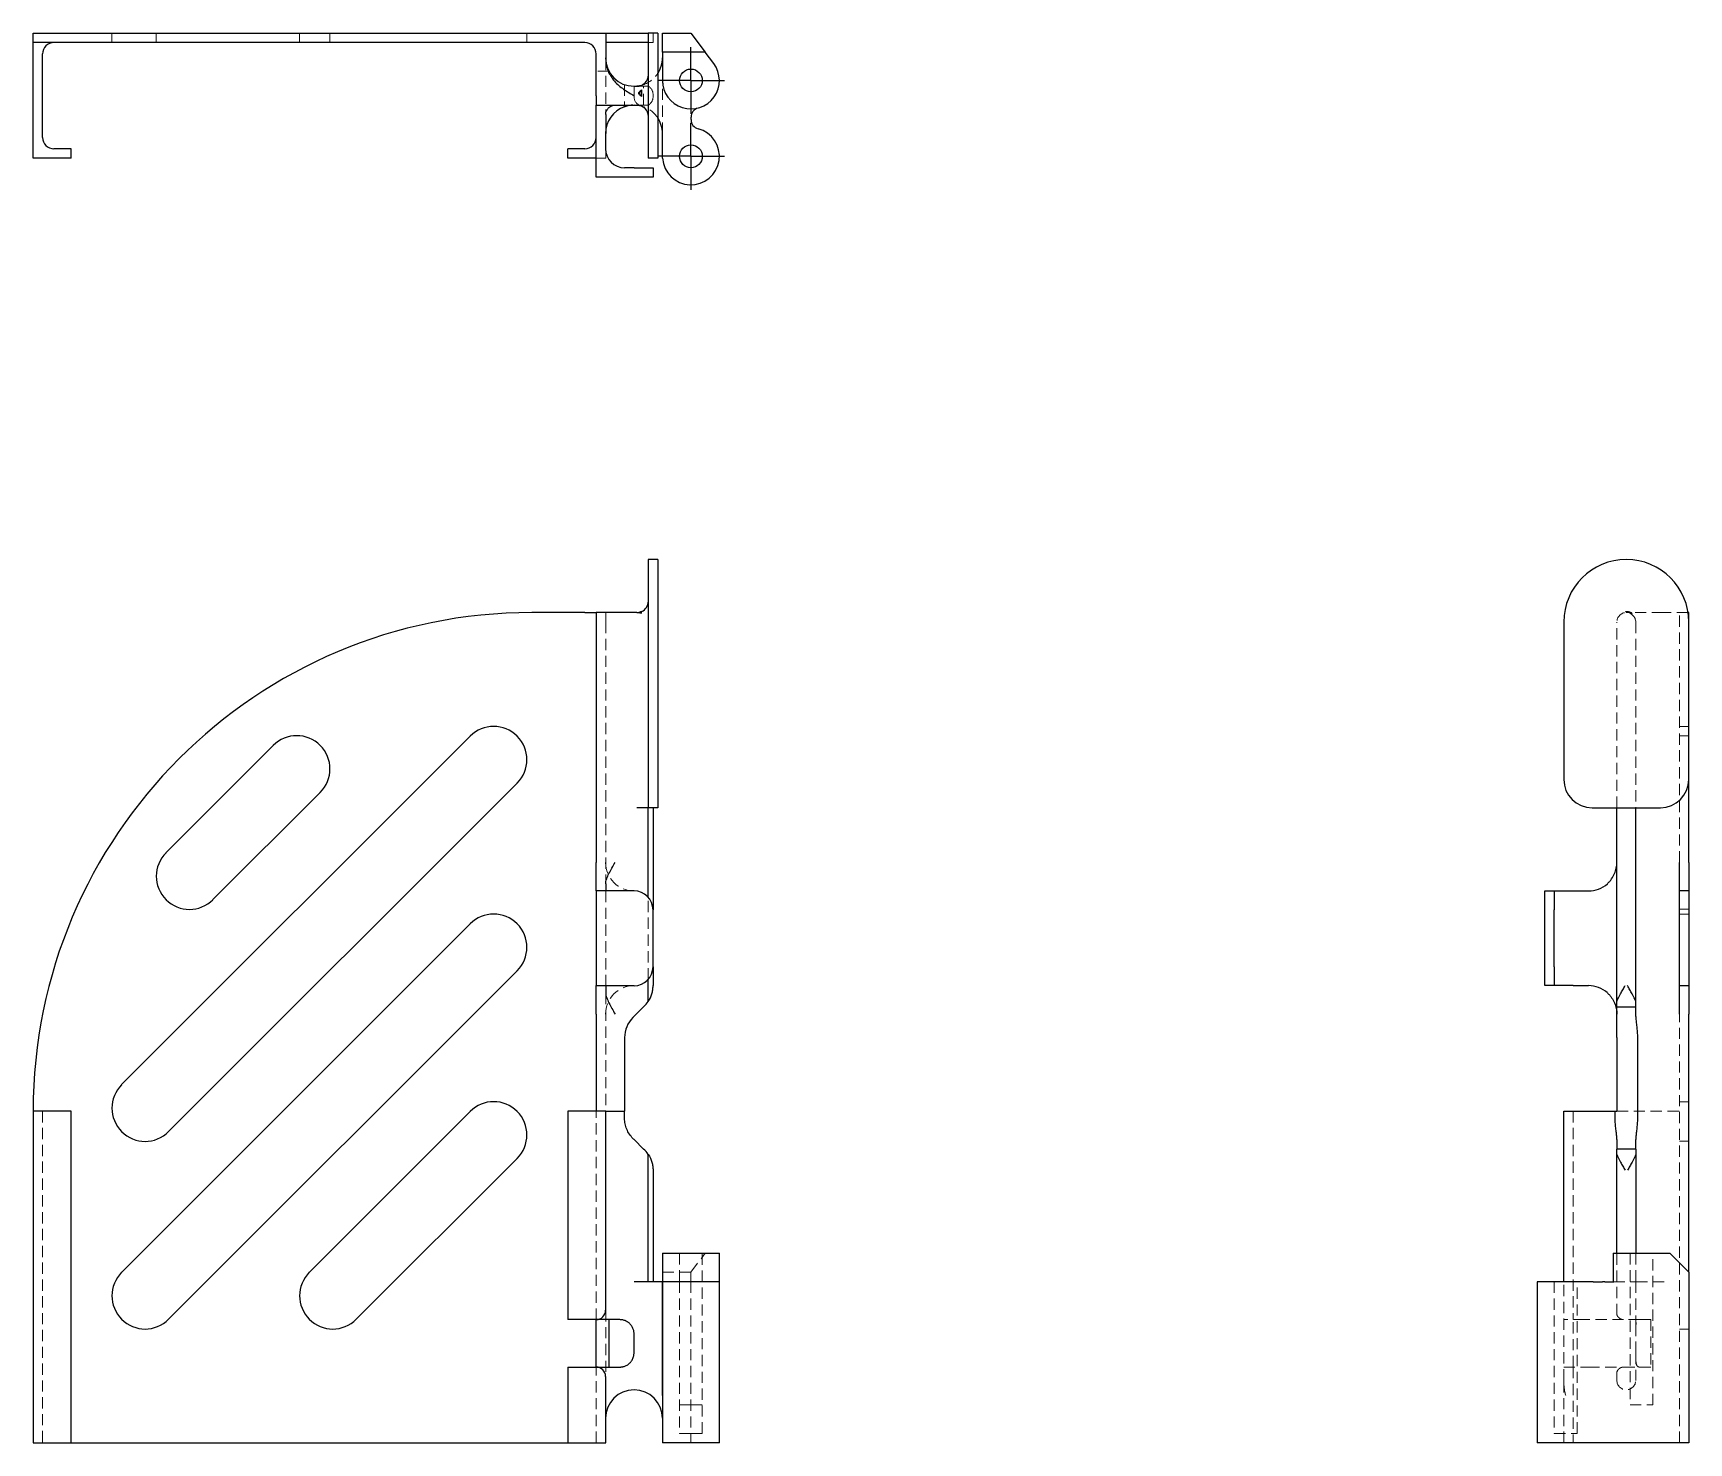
# Model space of a CAD drawing. Header units: millimetres. Extents: x 44 to 232, y 7 to 167.
import ezdxf

# ---------------------------------------------------------------- set-up
doc = ezdxf.new("R2010")
doc.units = ezdxf.units.MM
doc.linetypes.add('HIDDEN', pattern=[1.905, 1.27, -0.635])
doc.layers.add('10', color=7, linetype='Continuous')

# ---------------------------------------------------------------- blocks, each defined once
blk = doc.blocks.new('SW_CENTERMARKSYMBOL_0')
at = {"layer": '10', "color": 0}
for p, q in [((0, 2.5), (0, 3.79)), ((0, 0), (0, 2.5)), ((-2.5, 0), (-3.79, 0)), ((0, 0), (-2.5, 0)), ((0, 0), (0, -2.5)), ((0, 0), (2.5, 0)), ((2.5, 0), (3.79, 0)), ((0, -2.5), (0, -3.79))]:
    blk.add_line(p, q, dxfattribs=at)
blk = doc.blocks.new('SW_CENTERMARKSYMBOL_1')
at = {"layer": '10', "color": 0}
for p, q in [((0, 2.5), (0, 3.79)), ((0, 0), (0, 2.5)), ((-2.5, 0), (-3.79, 0)), ((0, 0), (-2.5, 0)), ((0, 0), (0, -2.5)), ((0, 0), (2.5, 0)), ((2.5, 0), (3.79, 0)), ((0, -2.5), (0, -3.79))]:
    blk.add_line(p, q, dxfattribs=at)

msp = doc.modelspace()

# ---------------------------------------------------------------- linework, layer by layer
at = {"color": 7, "linetype": 'Continuous', "lineweight": 25}
for p, q in [((44.16, 165.51), (44.16, 166.58)), ((44.16, 166.58), (100.6, 166.58)), ((100.6, 165.51), (44.16, 165.51)), ((44.16, 152.42), (44.16, 165.51)), ((100.6, 166.58), (108.97, 166.58)), ((106.61, 165.51), (100.6, 165.51)), ((108.97, 166.58), (108.97, 163.66)), ((108.97, 166.58), (112.18, 166.58)), ((112.18, 165.51), (108.97, 165.51)), ((112.18, 166.58), (113.79, 166.58)), ((113.79, 165.51), (112.18, 165.51)), ((114.87, 166.58), (113.79, 166.58)), ((113.79, 166.58), (113.79, 152.42)), ((114.87, 166.58), (114.87, 152.42)), ((115.4, 164.44), (115.4, 166.58)), ((115.4, 166.58), (118.62, 166.58)), ((118.62, 166.58), (120.23, 164.44)), ((45.23, 154.78), (45.23, 164.22)), ((107.89, 159.5), (107.89, 164.22)), ((120.23, 164.44), (115.4, 164.44)), ((115.4, 164.44), (115.4, 161.22)), ((121.2, 163.15), (120.23, 164.44)), ((107.89, 159.5), (107.89, 158.43)), ((112.18, 160.58), (112.51, 160.58)), ((113.04, 160.17), (113.04, 159.39)), ((107.89, 158.43), (112.51, 158.43)), ((107.89, 155.21), (107.89, 158.43)), ((111.23, 158.28), (110.98, 158.19)), ((111.11, 158.25), (111.11, 158.43)), ((112.18, 158.43), (111.88, 158.4)), ((108.97, 157.36), (108.97, 155.21)), ((118.62, 157.06), (118.62, 156.79)), ((107.89, 150.27), (107.89, 155.21)), ((108.97, 153.49), (108.97, 155.21)), ((115.4, 152.42), (115.4, 155.21)), ((48.45, 152.42), (44.16, 152.42)), ((48.45, 153.49), (46.52, 153.49)), ((48.45, 152.42), (48.45, 153.49)), ((104.67, 152.42), (104.67, 153.49)), ((106.61, 153.49), (104.67, 153.49)), ((107.89, 152.42), (104.67, 152.42)), ((114.87, 152.42), (113.79, 152.42)), ((115.41, 152.42), (115.4, 152.42)), ((112.18, 150.27), (107.89, 150.27)), ((112.18, 151.35), (111.11, 151.35)), ((112.18, 151.35), (114.33, 151.35)), ((114.33, 150.27), (112.18, 150.27)), ((114.33, 151.35), (114.33, 150.27)), ((114.87, 107), (113.79, 107)), ((113.79, 107), (113.79, 99.92)), ((114.87, 107), (114.87, 99.92)), ((106.61, 100.99), (100.6, 100.99)), ((106.61, 100.99), (107.89, 100.99)), ((112.18, 100.99), (107.89, 100.99)), ((107.89, 100.99), (107.89, 99.92)), ((107.89, 99.92), (107.89, 72.7)), ((112.51, 100.99), (112.18, 100.99)), ((113.04, 101.1), (112.91, 101.07)), ((113.04, 101.1), (112.97, 101.07)), ((113.04, 101.11), (113.04, 101.1)), ((113.79, 99.92), (113.79, 82.11)), ((114.87, 99.92), (114.87, 82.11)), ((217.42, 99.92), (217.42, 82.11)), ((231.58, 100.99), (231.5, 100.99)), ((231.58, 82.11), (231.58, 99.92)), ((93.63, 87), (54.18, 47.55)), ((71.34, 85.95), (59.2, 73.81)), ((59.49, 42.24), (98.94, 81.69)), ((64.51, 68.5), (76.65, 80.64)), ((113.79, 82.11), (113.79, 78.89)), ((114.87, 82.11), (114.87, 78.89)), ((231.58, 72.7), (231.58, 82.11)), ((113.79, 78.89), (112.51, 78.89)), ((113.78, 68.77), (113.78, 78.89)), ((114.87, 78.89), (113.79, 78.89)), ((114.33, 78.89), (114.33, 67.34)), ((220.64, 78.89), (228.36, 78.89)), ((223.43, 56.96), (223.43, 78.89)), ((225.58, 56.96), (225.58, 78.89)), ((107.89, 69.49), (107.89, 72.7)), ((230.51, 69.49), (230.51, 72.7)), ((231.58, 72.7), (231.58, 69.49)), ((112.18, 69.49), (107.89, 69.49)), ((107.89, 69.49), (107.89, 58.76)), ((108.97, 70.3), (108.97, 69.49)), ((215.27, 69.49), (216.35, 69.49)), ((215.27, 67.34), (215.27, 69.49)), ((216.35, 69.49), (216.35, 67.34)), ((216.35, 69.49), (218.49, 69.49)), ((218.49, 69.49), (220.21, 69.49)), ((231.58, 69.49), (230.51, 69.49)), ((230.51, 67.34), (230.51, 69.49)), ((231.58, 69.49), (231.58, 67.34)), ((93.63, 65.76), (54.18, 26.3)), ((114.33, 60.9), (114.33, 67.34)), ((215.27, 60.9), (215.27, 67.34)), ((216.35, 60.9), (216.35, 67.34)), ((230.51, 60.9), (230.51, 67.34)), ((231.58, 67.34), (231.58, 60.9)), ((59.49, 20.99), (98.94, 60.44)), ((114.33, 60.9), (114.33, 58.76)), ((215.27, 58.76), (215.27, 60.9)), ((216.35, 60.9), (216.35, 58.76)), ((230.51, 58.76), (230.51, 60.9)), ((231.58, 60.9), (231.58, 58.76)), ((107.89, 58.76), (112.18, 58.76)), ((107.89, 55.54), (107.89, 58.76)), ((108.97, 58.76), (108.97, 57.94)), ((113.78, 56.96), (113.78, 59.47)), ((216.35, 58.76), (215.27, 58.76)), ((218.49, 58.76), (216.35, 58.76)), ((218.49, 58.76), (220.21, 58.76)), ((230.51, 58.76), (231.58, 58.76)), ((230.51, 55.54), (230.51, 58.76)), ((231.58, 58.76), (231.58, 55.54)), ((112.05, 55.15), (113.26, 56.36)), ((223.43, 56.36), (223.43, 56.96)), ((223.43, 56.36), (225.58, 56.36)), ((223.43, 55.15), (223.43, 56.36)), ((225.58, 56.36), (225.58, 56.96)), ((225.58, 55.28), (225.58, 56.36)), ((107.89, 55.54), (107.89, 44.55)), ((223.43, 52.88), (223.43, 55.15)), ((231.58, 26.31), (231.58, 55.54)), ((111.11, 52.88), (111.11, 44.55)), ((223.43, 52.88), (223.43, 44.55)), ((225.76, 52.88), (225.76, 43.74)), ((48.45, 44.55), (44.16, 44.55)), ((44.16, 44.55), (44.16, 7)), ((48.45, 7), (48.45, 44.55)), ((93.63, 44.51), (75.42, 26.3)), ((104.67, 44.55), (104.67, 20.95)), ((108.97, 44.55), (104.67, 44.55)), ((108.97, 22.02), (108.97, 44.55)), ((108.97, 44.55), (111.11, 44.55)), ((111.11, 43.74), (111.11, 44.55)), ((217.42, 25.24), (217.42, 44.55)), ((217.42, 44.55), (220.21, 44.55)), ((220.21, 44.55), (223.25, 44.55)), ((223.25, 43.74), (223.25, 44.55)), ((223.25, 44.55), (223.43, 44.55)), ((112.18, 41.33), (113.26, 40.26)), ((223.43, 41.33), (223.43, 40.26)), ((225.58, 40.26), (225.58, 41.33)), ((113.78, 25.24), (113.78, 39.66)), ((223.43, 39.66), (223.43, 40.26)), ((225.58, 40.26), (223.43, 40.26)), ((223.43, 28.46), (223.43, 39.66)), ((225.58, 40.26), (225.58, 39.66)), ((225.58, 39.66), (225.58, 28.46)), ((80.74, 20.99), (98.94, 39.2)), ((114.33, 37.86), (114.33, 25.24)), ((115.4, 28.46), (121.84, 28.46)), ((115.4, 28.46), (115.4, 25.24)), ((121.84, 25.24), (121.84, 28.46)), ((223, 28.46), (223, 25.24)), ((223, 28.46), (228.15, 28.46)), ((228.15, 28.46), (229.44, 28.46)), ((231.58, 26.31), (229.44, 28.46)), ((231.58, 26.31), (231.58, 7)), ((115.4, 25.24), (112.18, 25.24)), ((115.4, 25.24), (115.4, 14.08)), ((115.41, 25.24), (115.4, 25.24)), ((115.41, 14.08), (115.41, 25.24)), ((121.84, 25.24), (115.41, 25.24)), ((121.84, 7), (121.84, 25.24)), ((214.42, 25.24), (214.42, 7)), ((220.75, 25.24), (214.42, 25.24)), ((220.75, 25.24), (221.79, 25.24)), ((222.06, 25.24), (221.79, 25.24)), ((222.06, 25.24), (223.1, 25.24)), ((107.89, 20.95), (104.67, 20.95)), ((110.58, 20.95), (107.89, 20.95)), ((107.89, 15.58), (107.89, 20.95)), ((109.34, 20.95), (109.34, 15.58)), ((112.18, 17.19), (112.18, 19.34)), ((104.67, 15.58), (104.67, 7)), ((104.67, 15.58), (107.89, 15.58)), ((107.89, 15.58), (110.58, 15.58)), ((108.97, 7), (108.97, 14.51)), ((115.4, 14.08), (115.4, 12.35)), ((115.4, 12.35), (115.4, 7)), ((44.16, 7), (48.45, 7)), ((48.45, 7), (104.67, 7)), ((104.67, 7), (108.97, 7)), ((121.84, 7), (115.4, 7)), ((220.75, 7), (214.42, 7)), ((221.79, 7), (220.75, 7)), ((222.06, 7), (221.79, 7)), ((223.1, 7), (222.06, 7)), ((228.15, 7), (223.1, 7)), ((231.58, 7), (228.15, 7))]:
    msp.add_line(p, q, dxfattribs=at)
at = {"color": 7, "linetype": 'HIDDEN', "lineweight": 18}
for p, q in [((53.08, 166.58), (53.08, 165.51)), ((58.1, 166.58), (58.1, 165.51)), ((74.32, 166.58), (74.32, 165.51)), ((77.75, 165.51), (77.75, 166.58)), ((100.04, 165.51), (100.04, 166.58)), ((114.33, 165.51), (113.79, 165.51)), ((114.33, 166.58), (114.33, 165.51)), ((108.97, 163.66), (108.97, 157.36)), ((109.34, 162.29), (107.89, 162.29)), ((115.4, 155.21), (115.4, 161.22)), ((111.11, 160.76), (111.11, 158.43)), ((112.18, 159.37), (112.18, 160.58)), ((113.78, 160.58), (112.51, 160.58)), ((113.26, 158.43), (113.26, 160.58)), ((114.33, 159.64), (114.33, 159.37)), ((113.78, 158.43), (112.51, 158.43)), ((108.97, 152.42), (107.89, 152.42)), ((108.97, 152.42), (108.97, 153.49)), ((108.97, 100.99), (108.97, 99.92)), ((108.97, 99.92), (108.97, 70.3)), ((113.04, 100.9), (113.04, 101.1)), ((223.43, 78.89), (223.43, 99.92)), ((225.58, 99.92), (225.58, 78.89)), ((231.5, 100.99), (228.66, 100.99)), ((230.51, 72.7), (230.51, 100.99)), ((231.58, 99.92), (231.58, 100.99)), ((231.58, 88.1), (230.51, 88.1)), ((231.58, 87.05), (230.51, 87.05)), ((108.97, 69.49), (108.97, 58.76)), ((113.78, 59.47), (113.78, 68.77)), ((230.51, 67.4), (231.58, 67.4)), ((231.58, 66.86), (230.51, 66.86)), ((108.97, 57.94), (108.97, 44.55)), ((230.51, 7), (230.51, 55.54)), ((231.58, 45.61), (230.51, 45.61)), ((45.23, 44.55), (45.23, 7)), ((107.89, 20.95), (107.89, 44.55)), ((218.49, 44.55), (218.49, 20.95)), ((223.43, 44.55), (229.22, 44.55)), ((229.22, 44.55), (230.51, 44.55)), ((230.51, 41.14), (231.58, 41.14)), ((117.33, 28.46), (117.33, 25.24)), ((118.62, 26.31), (120.23, 28.46)), ((119.91, 25.24), (119.91, 28.46)), ((223.43, 25.24), (223.43, 28.46)), ((224.93, 28.46), (224.93, 11.29)), ((225.58, 28.46), (225.58, 25.24)), ((227.51, 11.29), (227.51, 28.46)), ((115.4, 26.31), (118.62, 26.31)), ((118.62, 26.31), (118.62, 25.24)), ((117.33, 25.24), (117.33, 8.07)), ((118.62, 25.24), (118.62, 7)), ((119.91, 8.07), (119.91, 25.24)), ((216.35, 25.24), (216.35, 8.07)), ((217.42, 14.08), (217.42, 25.24)), ((218.92, 8.07), (218.92, 25.24)), ((226.22, 25.24), (223.1, 25.24)), ((223.43, 21.48), (223.43, 25.24)), ((225.58, 25.24), (225.58, 19.34)), ((228.79, 25.24), (226.22, 25.24)), ((108.97, 22.02), (108.97, 14.51)), ((219.78, 20.95), (217.42, 20.95)), ((218.49, 15.58), (218.49, 20.95)), ((220.21, 20.95), (219.78, 20.95)), ((224.19, 20.95), (220.21, 20.95)), ((223.41, 21.6), (223.43, 21.48)), ((226.01, 20.95), (224.19, 20.95)), ((226.01, 20.95), (227.29, 20.95)), ((227.29, 20.95), (227.29, 15.58)), ((225.58, 17.19), (225.58, 19.34)), ((230.51, 19.89), (231.58, 19.89)), ((225.58, 17.19), (225.58, 14.08)), ((107.89, 7), (107.89, 15.58)), ((217.42, 15.58), (219.78, 15.58)), ((218.49, 15.58), (218.49, 7)), ((219.78, 15.58), (220.21, 15.58)), ((220.21, 15.58), (224.19, 15.58)), ((223.43, 15.05), (223.41, 14.93)), ((223.43, 14.08), (223.43, 15.05)), ((224.19, 15.58), (226.01, 15.58)), ((227.29, 15.58), (226.01, 15.58)), ((217.42, 7), (217.42, 14.08)), ((117.33, 11.29), (118.62, 11.29)), ((118.62, 11.29), (119.91, 11.29)), ((224.93, 11.29), (227.51, 11.29)), ((117.33, 8.07), (118.62, 8.07)), ((118.62, 8.07), (119.91, 8.07)), ((216.35, 8.07), (218.92, 8.07))]:
    msp.add_line(p, q, dxfattribs=at)
at = {"color": 7, "linetype": 'Continuous', "lineweight": 25, "flags": 128}
for points in [[(112.18, 160.58), (112.81, 160.64), (113.04, 160.69)], [(113.04, 158.31), (112.81, 158.37), (112.18, 158.43)]]:
    msp.add_lwpolyline(points, dxfattribs=at)
at = {"color": 7, "linetype": 'Continuous', "lineweight": 25}
for centre in [(118.62, 161.22), (118.62, 152.64)]:
    msp.add_circle(centre, 1.29, dxfattribs=at)
for centre, radius, start, end in [((46.52, 164.22), 1.29, 90, 180), ((106.61, 164.22), 1.29, 0, 90), ((112.18, 163.79), 3.22, 180, 270), ((112.18, 163.79), 3.22, 326.4427, 0), ((118.62, 161.22), 3.22, 180, 36.8699), ((112.51, 161.86), 1.29, 270, 0), ((112.18, 155.21), 3.22, 109.4712, 180), ((112.51, 157.14), 1.29, 0, 90), ((119.7, 157.06), 1.07, 104.4775, 180), ((112.18, 155.21), 3.22, 0, 33.5573), ((118.62, 152.64), 3.22, 183.8226, 75.5225), ((119.7, 156.79), 1.07, 180, 255.5225), ((46.52, 154.78), 1.29, 180, 270), ((106.61, 154.78), 1.29, 270, 0), ((111.11, 153.49), 2.15, 180, 270), ((224.5, 99.92), 7.08, 0, 180), ((112.51, 102.28), 1.29, 294.4804, 0), ((100.6, 44.55), 56.44, 90, 180), ((112.51, 102.28), 1.29, 270, 290.8992), ((112.18, 104.21), 3.22, 282.956, 285.4117), ((96.29, 84.34), 3.76, 315, 135), ((74, 83.29), 3.76, 315, 135), ((220.64, 82.11), 3.22, 180, 270), ((228.36, 82.11), 3.22, 270, 0), ((61.86, 71.15), 3.76, 135, 315), ((112.18, 67.34), 2.15, 0, 90), ((220.21, 72.7), 3.22, 270, 311.8103), ((96.29, 63.1), 3.76, 315, 135), ((112.18, 60.9), 2.15, 270, 0), ((220.21, 55.54), 3.22, 48.1897, 90), ((111.11, 58.76), 3.22, 311.8103, 326.0218), ((114.33, 52.88), 3.22, 135, 180), ((56.84, 44.89), 3.76, 135, 315), ((96.29, 41.86), 3.76, 315, 135), ((111.11, 37.86), 3.22, 33.9782, 48.1897), ((56.84, 23.65), 3.76, 135, 315), ((78.08, 23.65), 3.76, 135, 315), ((107.89, 22.02), 1.07, 270, 0), ((107.89, 14.51), 1.07, 0, 90), ((112.18, 9.79), 3.22, 0, 180)]:
    msp.add_arc(centre, radius, start, end, dxfattribs=at)
at = {"color": 7, "linetype": 'HIDDEN', "lineweight": 18}
for centre, radius, start, end in [((112.18, 163.79), 3.22, 285.4117, 326.4427), ((113.26, 159.37), 1.07, 180, 255.5225), ((113.26, 159.64), 1.07, 0, 60.8072), ((113.26, 159.37), 1.07, 299.1928, 0), ((112.18, 155.21), 3.22, 33.5573, 74.5883), ((224.5, 99.92), 1.07, 0, 180), ((224.5, 99.92), 1.19, 55.5863, 95.2679), ((112.18, 72.7), 3.22, 180, 270), ((112.18, 55.54), 3.22, 90, 180), ((224.5, 14.08), 7.08, 180, 194.1411), ((224.5, 14.08), 1.07, 180, 0)]:
    msp.add_arc(centre, radius, start, end, dxfattribs=at)
at = {"color": 7, "linetype": 'Continuous', "lineweight": 25}
for points, knots in [([(108.97, 163.66), (108.97, 163.42), (108.99, 163.2), (109.08, 162.74), (109.15, 162.52), (109.32, 162.09), (109.43, 161.89), (109.68, 161.5), (109.82, 161.31), (110.27, 160.79), (110.62, 160.5), (111.19, 160.1), (111.39, 159.97), (111.78, 159.73), (111.99, 159.62), (112.18, 159.5)], [0, 0, 0, 0, 0.125, 0.125, 0.25, 0.25, 0.375, 0.375, 0.5, 0.5, 0.75, 0.75, 0.875, 0.875, 1, 1, 1, 1]), ([(113.04, 159.39), (112.97, 159.45), (112.9, 159.5), (112.81, 159.59), (112.78, 159.63), (112.74, 159.7), (112.72, 159.74), (112.72, 159.83), (112.74, 159.87), (112.79, 159.94), (112.81, 159.97), (112.9, 160.07), (112.97, 160.12), (113.04, 160.17)], [0, 0, 0, 0, 0.25, 0.25, 0.375, 0.375, 0.5, 0.5, 0.625, 0.625, 0.75, 0.75, 1, 1, 1, 1]), ([(108.97, 157.36), (108.97, 157.45), (108.98, 157.54), (109.02, 157.7), (109.05, 157.77), (109.15, 157.98), (109.24, 158.09), (109.45, 158.26), (109.56, 158.32), (109.79, 158.41), (109.92, 158.43), (110.04, 158.43)], [0, 0, 0, 0, 0.125, 0.125, 0.25, 0.25, 0.5, 0.5, 0.75, 0.75, 1, 1, 1, 1]), ([(112.05, 158.43), (111.9, 158.42), (111.77, 158.4), (111.54, 158.37), (111.44, 158.34), (111.28, 158.3), (111.22, 158.28), (111.13, 158.25), (111.11, 158.25), (111.11, 158.25)], [0, 0, 0, 0, 0.25, 0.25, 0.5, 0.5, 0.75, 0.75, 1, 1, 1, 1]), ([(108.97, 70.3), (108.97, 70.39), (108.98, 70.47), (109.02, 70.66), (109.05, 70.75), (109.15, 71.04), (109.24, 71.24), (109.45, 71.65), (109.56, 71.86), (109.79, 72.28), (109.92, 72.49), (110.04, 72.7)], [0, 0, 0, 0, 0.125, 0.125, 0.25, 0.25, 0.5, 0.5, 0.75, 0.75, 1, 1, 1, 1]), ([(222.36, 70.3), (222.45, 70.39), (222.54, 70.47), (222.7, 70.66), (222.77, 70.75), (222.98, 71.04), (223.09, 71.24), (223.26, 71.65), (223.32, 71.86), (223.41, 72.28), (223.43, 72.49), (223.43, 72.7)], [0, 0, 0, 0, 0.125, 0.125, 0.25, 0.25, 0.5, 0.5, 0.75, 0.75, 1, 1, 1, 1]), ([(113.78, 56.96), (113.97, 57.24), (114.11, 57.53), (114.24, 57.99), (114.28, 58.14), (114.32, 58.45), (114.33, 58.6), (114.33, 58.76)], [0, 0, 0, 0, 0.5, 0.5, 0.75, 0.75, 1, 1, 1, 1]), ([(223.43, 56.96), (223.54, 57.24), (223.68, 57.53), (223.93, 57.99), (224.01, 58.14), (224.19, 58.45), (224.28, 58.6), (224.37, 58.76)], [0, 0, 0, 0, 0.5, 0.5, 0.75, 0.75, 1, 1, 1, 1]), ([(225.58, 56.96), (225.47, 57.24), (225.32, 57.53), (225.07, 57.99), (224.99, 58.14), (224.82, 58.45), (224.73, 58.6), (224.64, 58.76)], [0, 0, 0, 0, 0.5, 0.5, 0.75, 0.75, 1, 1, 1, 1]), ([(108.97, 57.94), (108.97, 57.85), (108.98, 57.77), (109.02, 57.58), (109.05, 57.49), (109.15, 57.2), (109.24, 57), (109.45, 56.59), (109.56, 56.38), (109.79, 55.96), (109.92, 55.75), (110.04, 55.54)], [0, 0, 0, 0, 0.125, 0.125, 0.25, 0.25, 0.5, 0.5, 0.75, 0.75, 1, 1, 1, 1]), ([(222.36, 57.94), (222.45, 57.85), (222.54, 57.77), (222.7, 57.58), (222.77, 57.49), (222.98, 57.2), (223.09, 57), (223.26, 56.59), (223.32, 56.38), (223.41, 55.96), (223.43, 55.75), (223.43, 55.54)], [0, 0, 0, 0, 0.125, 0.125, 0.25, 0.25, 0.5, 0.5, 0.75, 0.75, 1, 1, 1, 1]), ([(225.58, 55.15), (225.58, 55), (225.6, 54.84), (225.64, 54.49), (225.66, 54.3), (225.7, 53.92), (225.72, 53.72), (225.75, 53.3), (225.76, 53.09), (225.76, 52.88)], [0, 0, 0, 0, 0.25, 0.25, 0.5, 0.5, 0.75, 0.75, 1, 1, 1, 1]), ([(112.05, 41.46), (111.9, 41.62), (111.77, 41.78), (111.54, 42.13), (111.44, 42.31), (111.28, 42.7), (111.22, 42.9), (111.13, 43.31), (111.11, 43.53), (111.11, 43.74)], [0, 0, 0, 0, 0.25, 0.25, 0.5, 0.5, 0.75, 0.75, 1, 1, 1, 1]), ([(223.43, 41.46), (223.42, 41.62), (223.4, 41.78), (223.37, 42.13), (223.34, 42.31), (223.3, 42.7), (223.28, 42.9), (223.25, 43.31), (223.25, 43.53), (223.25, 43.74)], [0, 0, 0, 0, 0.25, 0.25, 0.5, 0.5, 0.75, 0.75, 1, 1, 1, 1]), ([(225.76, 43.74), (225.76, 43.53), (225.75, 43.32), (225.72, 42.91), (225.7, 42.7), (225.66, 42.32), (225.64, 42.13), (225.6, 41.78), (225.58, 41.62), (225.58, 41.46)], [0, 0, 0, 0, 0.25, 0.25, 0.5, 0.5, 0.75, 0.75, 1, 1, 1, 1]), ([(113.78, 39.66), (113.97, 39.38), (114.11, 39.08), (114.24, 38.63), (114.28, 38.48), (114.32, 38.17), (114.33, 38.02), (114.33, 37.86)], [0, 0, 0, 0, 0.5, 0.5, 0.75, 0.75, 1, 1, 1, 1]), ([(223.43, 39.66), (223.54, 39.38), (223.68, 39.08), (223.93, 38.63), (224.01, 38.48), (224.19, 38.17), (224.28, 38.02), (224.37, 37.86)], [0, 0, 0, 0, 0.5, 0.5, 0.75, 0.75, 1, 1, 1, 1]), ([(225.58, 39.66), (225.47, 39.38), (225.32, 39.08), (225.07, 38.63), (224.99, 38.48), (224.82, 38.17), (224.73, 38.02), (224.64, 37.86)], [0, 0, 0, 0, 0.5, 0.5, 0.75, 0.75, 1, 1, 1, 1]), ([(111.54, 20.63), (111.51, 20.65), (111.45, 20.69), (111.35, 20.75), (111.25, 20.8), (111.16, 20.84), (111.04, 20.88), (110.9, 20.92), (110.73, 20.94), (110.63, 20.95), (110.58, 20.95)], [0, 0, 0, 0, 0.105107, 0.20736, 0.307078, 0.404607, 0.500315, 0.662343, 0.828345, 1, 1, 1, 1]), ([(112.18, 19.34), (112.18, 19.38), (112.18, 19.46), (112.17, 19.59), (112.14, 19.72), (112.09, 19.88), (112.02, 20.05), (111.93, 20.22), (111.81, 20.37), (111.68, 20.51), (111.59, 20.59), (111.54, 20.63)], [0, 0, 0, 0, 0.080655, 0.16377, 0.249423, 0.360643, 0.499657, 0.624288, 0.749181, 0.882368, 1, 1, 1, 1]), ([(111.54, 15.91), (111.57, 15.93), (111.63, 15.98), (111.72, 16.06), (111.81, 16.16), (111.92, 16.3), (112.02, 16.46), (112.1, 16.66), (112.15, 16.85), (112.18, 17.03), (112.18, 17.14), (112.18, 17.19)], [0, 0, 0, 0, 0.075984, 0.1590984, 0.2494556, 0.3423583, 0.4996636, 0.6450429, 0.7768086, 0.8950744, 1, 1, 1, 1]), ([(110.58, 15.58), (110.61, 15.58), (110.67, 15.59), (110.77, 15.59), (110.87, 15.61), (110.96, 15.63), (111.08, 15.66), (111.22, 15.72), (111.39, 15.8), (111.49, 15.87), (111.54, 15.91)], [0, 0, 0, 0, 0.103792, 0.20533, 0.304958, 0.40304, 0.499954, 0.660347, 0.826497, 1, 1, 1, 1])]:
    msp.add_open_spline(points, degree=3, knots=knots, dxfattribs=at)
at = {"color": 7, "linetype": 'HIDDEN', "lineweight": 18}
for points, knots in [([(113.04, 159.39), (112.99, 159.45), (112.95, 159.51), (112.87, 159.64), (112.84, 159.71), (112.84, 159.86), (112.88, 159.93), (112.95, 160.06), (112.99, 160.12), (113.04, 160.17)], [0, 0, 0, 0, 0.25, 0.25, 0.5, 0.5, 0.75, 0.75, 1, 1, 1, 1]), ([(112.91, 101.07), (112.89, 101.07), (112.84, 101.06), (112.77, 101.04), (112.73, 101.02), (112.72, 101), (112.74, 100.98), (112.83, 100.94), (112.95, 100.92), (113.04, 100.9)], [0, 0, 0, 0, 0.086478, 0.230229, 0.332672, 0.408624, 0.484623, 0.607699, 1, 1, 1, 1]), ([(112.97, 101.07), (112.94, 101.07), (112.89, 101.05), (112.85, 101.02), (112.84, 100.99), (112.9, 100.95), (112.98, 100.92), (113.04, 100.9)], [0, 0, 0, 0, 0.164369, 0.329632, 0.467471, 0.64075, 1, 1, 1, 1]), ([(224.39, 101.1), (224.45, 101.09), (224.51, 101.07), (224.64, 101.04), (224.71, 101.02), (224.86, 100.98), (224.93, 100.96), (225.06, 100.93), (225.12, 100.91), (225.17, 100.9)], [0, 0, 0, 0, 0.25, 0.25, 0.5, 0.5, 0.75, 0.75, 1, 1, 1, 1]), ([(228.66, 100.99), (228.42, 100.99), (228.2, 100.99), (227.74, 100.99), (227.52, 100.99), (227.09, 100.99), (226.89, 100.99), (226.5, 100.99), (226.31, 100.99), (225.79, 100.99), (225.5, 100.99), (225.1, 100.99), (224.97, 100.99), (224.73, 100.99), (224.62, 100.99), (224.5, 100.99)], [0, 0, 0, 0, 0.125, 0.125, 0.25, 0.25, 0.375, 0.375, 0.5, 0.5, 0.75, 0.75, 0.875, 0.875, 1, 1, 1, 1]), ([(224.01, 20.97), (223.86, 21.03), (223.62, 21.14), (223.43, 21.47), (223.43, 21.56), (223.43, 21.61)], [0, 0, 0, 0, 0.454918, 0.720492, 1, 1, 1, 1]), ([(225.58, 19.34), (225.58, 19.45), (225.58, 19.56), (225.58, 19.77), (225.58, 19.87), (225.58, 20.07), (225.58, 20.17), (225.59, 20.34), (225.6, 20.43), (225.64, 20.65), (225.68, 20.77), (225.78, 20.88), (225.81, 20.9), (225.9, 20.94), (225.95, 20.95), (226.01, 20.95)], [0, 0, 0, 0, 0.125, 0.125, 0.25, 0.25, 0.375, 0.375, 0.5, 0.5, 0.75, 0.75, 0.875, 0.875, 1, 1, 1, 1]), ([(226.01, 15.58), (225.95, 15.58), (225.9, 15.59), (225.82, 15.63), (225.78, 15.65), (225.71, 15.73), (225.69, 15.78), (225.64, 15.89), (225.63, 15.96), (225.59, 16.18), (225.58, 16.36), (225.58, 16.66), (225.58, 16.76), (225.58, 16.98), (225.58, 17.08), (225.58, 17.19)], [0, 0, 0, 0, 0.125, 0.125, 0.25, 0.25, 0.375, 0.375, 0.5, 0.5, 0.75, 0.75, 0.875, 0.875, 1, 1, 1, 1]), ([(223.43, 14.92), (223.42, 14.95), (223.42, 15.02), (223.53, 15.25), (223.76, 15.47), (223.92, 15.53), (224.01, 15.57)], [0, 0, 0, 0, 0.230991, 0.478564, 0.739511, 1, 1, 1, 1])]:
    msp.add_open_spline(points, degree=3, knots=knots, dxfattribs=at)
at = {"color": 7, "linetype": 'Continuous', "lineweight": 25}
for points in [[(225.58, 55.28), (225.58, 55.24), (225.58, 55.2), (225.58, 55.15)], [(112.18, 41.33), (112.14, 41.38), (112.1, 41.42), (112.05, 41.46)], [(223.43, 41.33), (223.43, 41.38), (223.43, 41.42), (223.43, 41.46)], [(225.58, 41.46), (225.58, 41.42), (225.58, 41.38), (225.58, 41.33)], [(115.4, 12.35), (115.4, 12.92), (115.41, 13.5), (115.41, 14.08)]]:
    msp.add_open_spline(points, degree=3, dxfattribs=at)
at = {"color": 7, "linetype": 'HIDDEN', "lineweight": 18}
msp.add_open_spline([(217.64, 12.35), (217.49, 12.92), (217.42, 13.5), (217.42, 14.08)], degree=3, dxfattribs=at)

# ---------------------------------------------------------------- block references
at = {"layer": '10'}
for name, p in [('SW_CENTERMARKSYMBOL_0', (118.62, 161.22)), ('SW_CENTERMARKSYMBOL_1', (118.62, 152.64))]:
    msp.add_blockref(name, p, dxfattribs=at)

doc.saveas('drawing.dxf')
